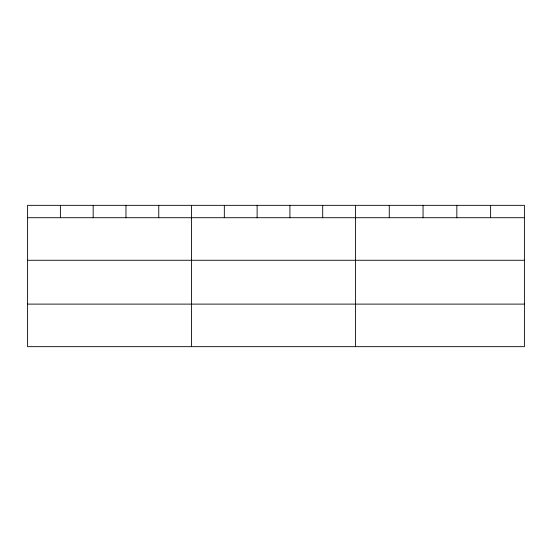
<?xml version="1.0" encoding="UTF-8"?>
<svg xmlns="http://www.w3.org/2000/svg" width="552" height="552" viewBox="0 0 552 552"><rect width="100%" height="100%" fill="white"/><g stroke="black" fill="none" stroke-linecap="round" stroke-linejoin="round"><path stroke-width="0.83" d="M524.4 260.268L524.4 205.337L27.6 205.337L27.6 346.663L524.4 346.663L524.4 260.268L27.6 260.268M27.6 217.716L524.4 217.716M27.6 304.111L524.4 304.111M490.618 205.337L490.618 217.716M456.835 205.337L456.835 217.716M423.053 205.337L423.053 217.716M389.27 205.337L389.27 217.716M355.488 205.337L355.488 346.663M322.699 205.337L322.699 217.716M289.91 205.337L289.91 217.716M257.122 205.337L257.122 217.716M224.333 205.337L224.333 217.716M191.544 205.337L191.544 346.663M158.755 205.337L158.755 217.716M125.966 205.337L125.966 217.716M93.178 205.337L93.178 217.716M60.389 205.337L60.389 217.716"/></g></svg>
